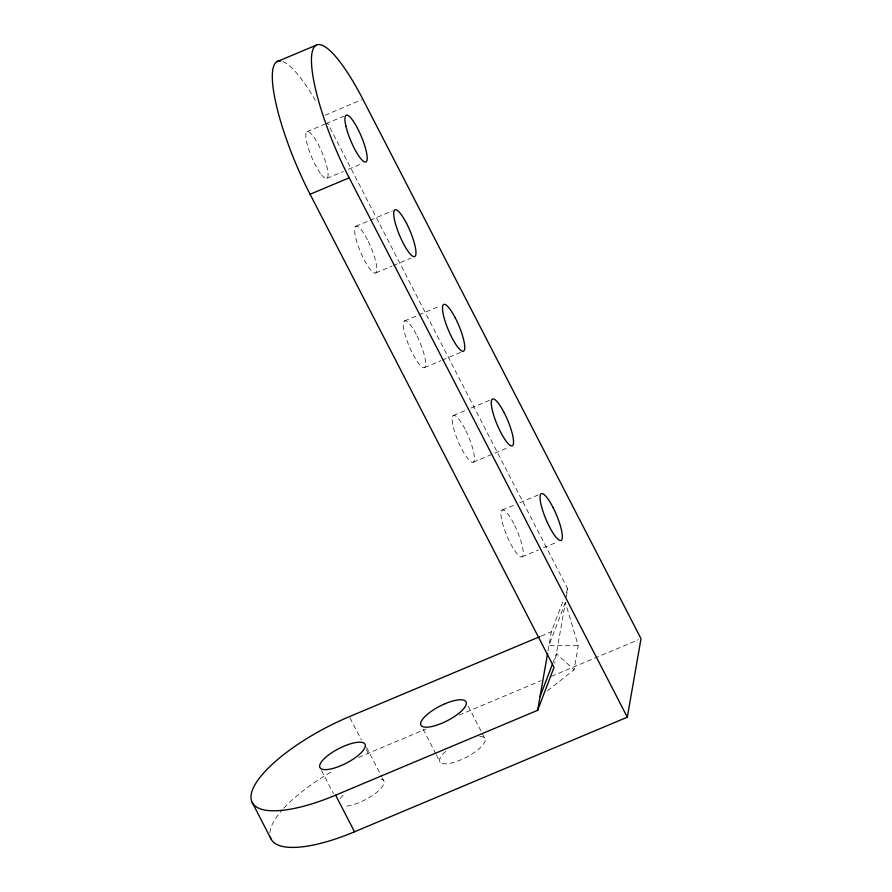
<?xml version="1.0" encoding="UTF-8"?>
<svg xmlns="http://www.w3.org/2000/svg" width="892" height="892" viewBox="0 0 892 892"><rect width="100%" height="100%" fill="white"/><g stroke="black" fill="none" stroke-linecap="round" stroke-linejoin="round"><path stroke-width="0.67" stroke-dasharray="4.46 3.34" d="M548.034 650.814L551.356 631.792L563.755 599.246M547.476 690.787L574.08 669.747L578.272 645.741L565.35 602.446L554.746 663.247M566.308 597.004L567.725 588.82L327.632 123.185M566.242 592.734L567.725 588.82M565.35 602.446L548.981 645.418L578.272 645.741M552.94 662.834L556.418 653.713L574.08 669.747M325.056 115.224L361.639 99.859M306.993 131.648L324.655 124.233M325.915 123.698L343.576 116.283M326.896 178.355L343.286 171.465M348.337 169.346L362.208 163.515M355.785 226.267L392.368 210.902M375.677 272.974L392.079 266.084M393.339 265.548L411 258.134M404.567 320.886L439.89 306.045M424.469 367.582L440.871 360.691M442.131 360.167L461.053 352.217M453.359 415.494L465.97 410.197M471.021 408.079L489.942 400.129M473.251 462.201L508.574 447.36M502.151 510.113L514.762 504.816M519.802 502.698L538.723 494.748M522.043 556.82L538.445 549.929M543.484 547.811L557.366 541.979M541.121 636.096L551.356 631.792M358.64 757.52A101.554 32.681 -27.3 0 1 368.218 753.294L425.852 729.087M459.146 715.094L541.121 680.663M551.356 676.359L638.449 639.765M468.233 706.219L484.601 737.963M423.154 729.288L435.753 753.707M436.378 754.933L440.157 762.259M366.59 747.44L381.698 776.731M382.322 777.958L383.582 780.4M349.954 717.893L361.293 739.869M366.322 749.637L368.218 753.294M321.521 770.51L333.474 793.702M282.954 61.626A101.554 22.791 67.2 0 1 316.816 102.87M269.897 832.872A101.554 32.681 -27.3 0 1 282.262 809.903M283.935 808.052A101.554 32.681 -27.3 0 1 332.783 770.944M479.718 736.391A25.389 8.173 -27.3 0 1 482.795 745.01A25.389 8.173 -27.3 0 1 460.662 759.917L457.117 761.3A25.389 8.173 -27.3 0 1 440.302 762.415A25.389 8.173 -27.3 0 1 446.569 750.663M380.828 779.028A25.389 8.173 -27.3 0 1 374.874 793.78A25.389 8.173 -27.3 0 1 344.022 806.257M340.198 798.63A25.389 8.173 -27.3 0 1 343.922 794.527M320.418 173.438L318.723 170.941A25.389 5.698 67.2 0 1 305.934 133.633A25.389 5.698 67.2 0 1 321.979 152.276L323.473 155.955A25.389 5.698 67.2 0 1 327.966 176.371A25.389 5.698 67.2 0 1 320.418 173.438M367.448 239.803L365.698 236.581A25.389 5.698 67.2 0 0 354.715 228.252A25.389 5.698 67.2 0 0 362.319 255.971L364.025 259.427A25.389 5.698 67.2 0 0 376.747 270.978A25.389 5.698 67.2 0 0 367.448 239.803M416.23 334.422L414.49 331.2A25.389 5.698 67.2 0 0 403.507 322.871A25.389 5.698 67.2 0 0 411.101 350.578L412.806 354.046A25.389 5.698 67.2 0 0 425.54 365.597A25.389 5.698 67.2 0 0 416.23 334.422M465.022 429.041L463.271 425.818A25.389 5.698 67.2 0 0 452.289 417.489A25.389 5.698 67.2 0 0 459.893 445.197L461.599 448.665A25.389 5.698 67.2 0 0 474.321 460.216A25.389 5.698 67.2 0 0 465.022 429.041M513.803 523.649L512.064 520.426A25.389 5.698 67.2 0 0 501.081 512.097A25.389 5.698 67.2 0 0 508.685 539.816L510.38 543.273A25.389 5.698 67.2 0 0 523.113 554.835A25.389 5.698 67.2 0 0 513.803 523.649"/><path stroke-width="1.34" d="M539.85 636.632L349.329 716.666A101.554 32.681 -27.3 0 0 251.243 794.248A101.554 32.681 -27.3 0 0 335.626 795.162L537.653 710.3L547.565 653.513M627.31 717.19L641.014 638.694L362.899 99.324A101.554 22.791 67.2 0 0 311.977 53.119A101.554 22.791 67.2 0 0 349.196 177.82L627.31 717.19L354.514 831.79A101.554 32.681 -27.3 0 1 270.176 836.54M540.028 696.674L552.438 664.127M537.653 710.3L554.032 667.339L310.093 194.255A101.554 22.791 67.2 0 1 280.79 61.035M277.156 61.593L316.259 45.169M310.093 194.255L349.196 177.82M335.626 795.162L354.514 831.79M252.168 802.354L271.045 838.971M445.208 703.665L441.618 705.293A25.389 8.173 -27.3 0 0 420.678 723.066A25.389 8.173 -27.3 0 0 438.228 724.672L441.774 723.301A25.389 8.173 -27.3 0 0 466.304 703.899A25.389 8.173 -27.3 0 0 445.208 703.665M406.551 223.379L404.801 220.157A25.389 5.698 67.2 0 0 393.818 211.828A25.389 5.698 67.2 0 0 401.422 239.535L403.117 243.003A25.389 5.698 67.2 0 0 415.85 254.555A25.389 5.698 67.2 0 0 406.551 223.379M455.333 317.998L453.593 314.776A25.389 5.698 67.2 0 0 442.61 306.447A25.389 5.698 67.2 0 0 450.204 334.154L451.91 337.622A25.389 5.698 67.2 0 0 464.643 349.173A25.389 5.698 67.2 0 0 455.333 317.998M504.125 412.606L502.374 409.383A25.389 5.698 67.2 0 0 491.392 401.054A25.389 5.698 67.2 0 0 498.996 428.773L500.702 432.23A25.389 5.698 67.2 0 0 513.424 443.792A25.389 5.698 67.2 0 0 504.125 412.606M552.906 507.225L551.167 504.002A25.389 5.698 67.2 0 0 540.184 495.673A25.389 5.698 67.2 0 0 547.777 523.392L549.483 526.849A25.389 5.698 67.2 0 0 562.216 538.4A25.389 5.698 67.2 0 0 552.906 507.225M345.873 126.006A25.389 5.698 67.2 0 0 365.084 162.065A25.389 5.698 67.2 0 0 357.179 127.656A25.389 5.698 67.2 0 0 345.873 126.006M332.705 768.514A25.389 8.173 -27.3 0 0 365.274 744.92A25.389 8.173 -27.3 0 0 329.46 754.32A25.389 8.173 -27.3 0 0 332.705 768.514"/></g></svg>
